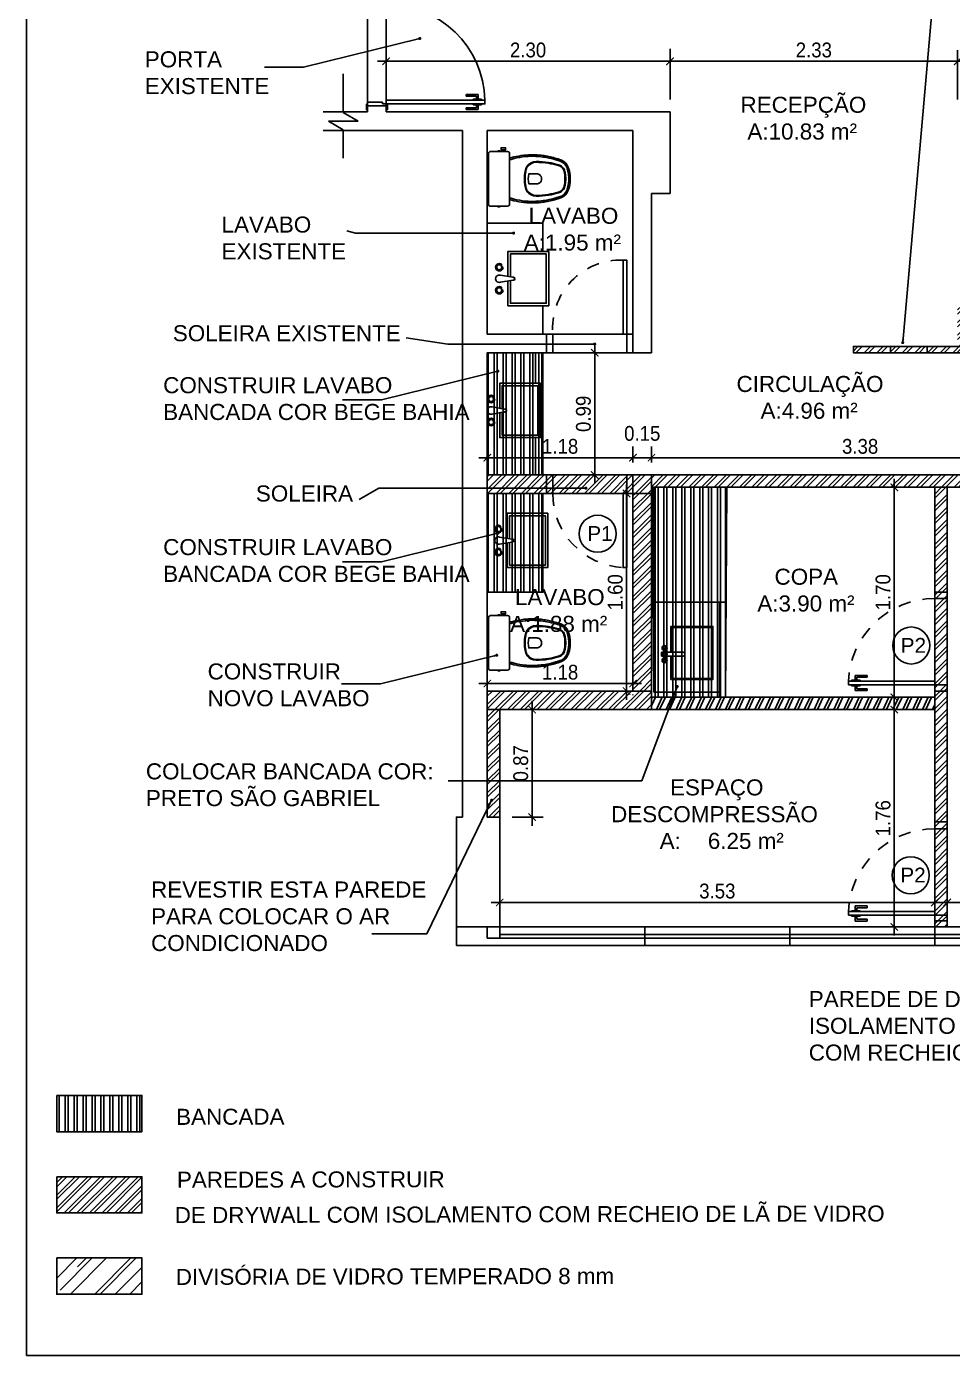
# Model space of a CAD drawing. Header units: millimetres. Extents: x 7034 to 7235, y -465 to -380.
# Drawn here: x 7061.19 to 7068.69, y -396.42 to -385.66 of the extents above; entities that cross this region are included whole.
import ezdxf

# ---------------------------------------------------------------- set-up
doc = ezdxf.new("R2010")
doc.units = ezdxf.units.MM
doc.header["$LTSCALE"] = 0.005
doc.linetypes.add('CONTINUO', pattern=[0])
doc.linetypes.add('DASHED', pattern=[19.05, 12.7, -6.35])
doc.layers.get('0').update_dxf_attribs({"linetype": 'CONTINUO'})
doc.layers.get('DEFPOINTS').update_dxf_attribs({"linetype": 'CONTINUO', "lineweight": 15})
for name, color, linetype in [('- COTAS', 12, 'Continuous'), ('0-CONSTRUIR', 1, 'Continuous'), ('0-COTAS', 12, 'Continuous'), ('0-TXT', 7, 'Continuous'), ('252', 252, 'Continuous'), ('ARQ-PEITORIAL', 4, 'Continuous'), ('ARQ-TEXTO', 3, 'Continuous'), ('ARQ_ALVENARIA', 6, 'Continuous'), ('ARQ_BLK_ESQUADR', 1, 'Continuous'), ('ARQ_ESQUADRIA', 5, 'Continuous'), ('ARQ_JANELAALTA', 150, 'DASHED'), ('ARQ_MOBILIARIO 1', 8, 'Continuous'), ('ARQ_MOBILIARIO 2', 252, 'Continuous'), ('ARQ_TXT_AMBIENTE', 3, 'Continuous'), ('JANELA', 10, 'Continuous'), ('NN_PISO', 8, 'Continuous'), ('PORTA', 2, 'Continuous')]:
    doc.layers.add(name, color=color, linetype=linetype)
doc.styles.add('50', font='ARIALN.TTF', dxfattribs={"height": 0.1})
doc.styles.add('ARQ', font='arial.ttf', dxfattribs={"width": 0.9})
doc.styles.add('ROMANS', font='ARIALN.TTF')
doc.styles.get("Standard").update_dxf_attribs({"font": 'arial.ttf'})
doc.dimstyles.new('1-50', dxfattribs={"dimtxt": 0.12, "dimasz": 0.06, "dimexe": 0.09, "dimexo": 0.1, "dimgap": 0.03, "dimtad": 1, "dimzin": 0, "dimdsep": 46, "dimtxsty": 'ARQ', "dimblk": 'ARCHTICK', "dimcen": 0, "dimdle": 0.07, "dimclrd": 1, "dimclre": 1, "dimclrt": 7, "dimadec": 0, "dimazin": 0, "dimtm": 1e-09, "dimtfac": 1, "dimtofl": 0, "dimtmove": 2, "dimatfit": 3, "dimldrblk": 'ARCHTICK', "dimfxl": 1, "dimtolj": 1, "dimtzin": 0, "dimlwd": -1, "dimlwe": -1, "dimarcsym": 0})
doc.dimstyles.new('50', dxfattribs={"dimscale": 0, "dimtxt": 0.1, "dimasz": 0.025, "dimexe": 0.05, "dimexo": 0.05, "dimgap": 0.01, "dimtad": 1, "dimdec": 0, "dimlfac": 100, "dimzin": 0, "dimdsep": 46, "dimtxsty": '50', "dimblk": 'DOT', "dimcen": 0.02, "dimclrd": 1, "dimclre": 1, "dimclrt": 7, "dimadec": 0, "dimazin": 0, "dimtfac": 1, "dimtdec": 0, "dimtofl": 0, "dimtmove": 2, "dimatfit": 2, "dimldrblk": 'DOT', "dimfxl": 0.05, "dimtolj": 1, "dimtzin": 0, "dimlwd": -1, "dimarcsym": 0})
pattern_1 = [(45, (0, 0.12666), (-0.0511874599, 0.0511874599), []), (45, (0.034125, 0.12666), (-0.0511874599, 0.0511874599), [])]

# ---------------------------------------------------------------- blocks, each defined once
blk = doc.blocks.new('12110333')
at = {"layer": 'PORTA', "color": 1}
for p, q in [((0.008, 0.774), (0.015, 0.774)), ((0.008, 0.774), (0.008, 0.704)), ((0.052, 0.774), (0.045, 0.774)), ((0.052, 0.774), (0.052, 0.704)), ((-0.031, 0.746), (0.008, 0.746)), ((-0.031, 0.648), (-0.031, 0.746)), ((-0.017, 0.648), (-0.031, 0.648)), ((-0.017, 0.732), (-0.017, 0.662)), ((0.008, 0.732), (-0.017, 0.732)), ((-0.017, 0.662), (-0.017, 0.648)), ((-0.017, 0.662), (-0.017, 0.662)), ((0.008, 0.704), (0.015, 0.704)), ((0.052, 0.704), (0.045, 0.704)), ((0.091, 0.746), (0.052, 0.746)), ((0.052, 0.732), (0.077, 0.732)), ((0.077, 0.732), (0.077, 0.662)), ((0.077, 0.662), (0.077, 0.662)), ((0.077, 0.662), (0.077, 0.648)), ((0.091, 0.648), (0.077, 0.648)), ((0.091, 0.648), (0.091, 0.746)), ((0.815, 0), (0.015, 0)), ((0.8, -0.15), (0.03, -0.15))]:
    blk.add_line(p, q, dxfattribs=at)
at = {"layer": 'PORTA'}
for p, q in [((-0.035, 0.005), (-0.035, 0)), ((-0.03, 0.01), (0.01, 0.01)), ((0, 0), (0.015, 0)), ((0.015, 0), (0.015, -0.03)), ((0.815, 0.005), (0.815, 0)), ((0.83, 0), (0.815, 0)), ((0.815, 0), (0.815, -0.03)), ((0.86, 0.01), (0.82, 0.01)), ((0.865, 0.005), (0.865, 0)), ((0.03, -0.03), (0.015, -0.03)), ((0.015, -0.03), (0.03, -0.03)), ((0.03, -0.03), (0.03, -0.15)), ((0.815, -0.03), (0.8, -0.03)), ((0.8, -0.03), (0.815, -0.03)), ((0.8, -0.03), (0.8, -0.15)), ((-0.035, -0.15), (-0.035, -0.15)), ((-0.035, -0.15), (-0.035, -0.155)), ((-0.03, -0.16), (0.01, -0.16)), ((0, -0.15), (0.03, -0.15)), ((0.015, -0.15), (0.015, -0.155)), ((0.83, -0.15), (0.8, -0.15)), ((0.815, -0.15), (0.815, -0.155)), ((0.86, -0.16), (0.82, -0.16)), ((0.865, -0.15), (0.865, -0.155)), ((0.865, -0.15), (0.865, -0.15))]:
    blk.add_line(p, q, dxfattribs=at)
at = {"layer": 'PORTA', "color": 3}
blk.add_lwpolyline([(0.015, 0), (0.015, 0.8), (0.045, 0.8), (0.045, 0)], close=True, dxfattribs=at)
at = {"layer": 'PORTA', "color": 1}
blk.add_arc((0.03, 0.015), 0.785, 358.9053, 88.9053, dxfattribs=at)
at = {"layer": 'PORTA'}
for centre, start, end in [((-0.03, 0.005), 90, 180), ((0.01, 0.005), 0, 90), ((0.82, 0.005), 90, 180), ((0.86, 0.005), 0, 90), ((-0.03, -0.155), 180, 270), ((0.01, -0.155), 270, 0), ((0.82, -0.155), 180, 270), ((0.86, -0.155), 270, 0)]:
    blk.add_arc(centre, 0.005, start, end, dxfattribs=at)
blk = doc.blocks.new('cbtorb2')
at = {"layer": '252'}
for p, q in [((-0.01, -0.0904), (-0.0237, -0.0081)), ((0.01, -0.0904), (0.0237, -0.0081)), ((-0.0088, -0.0975), (-0.01, -0.0904)), ((0.0088, -0.0975), (0.01, -0.0904))]:
    blk.add_line(p, q, dxfattribs=at)
for centre in [(-0.0774, 0), (0.0774, 0)]:
    blk.add_circle(centre, 0.017, dxfattribs=at)
for centre, radius, start, end in [((-0.0774, 0), 0.025, 341.15128, 198.84872), ((0, 0), 0.025, 341.15128, 198.84872), ((0.0774, 0), 0.025, 341.15128, 198.84872), ((-0.0774, 0), 0.025, 198.84872, 216.2316), ((-0.0927, -0.0318), 0.0177, 22.74719, 105.65624), ((-0.0774, 0), 0.025, 272.17183, 341.15128), ((0.0774, 0), 0.025, 198.84872, 216.2316), ((0.062, -0.0318), 0.0177, 22.74719, 105.65624), ((0.0774, 0), 0.025, 272.17183, 341.15128), ((0, -0.0938), 0.0106, 161.28454, 18.71546), ((0, -0.0922), 0.0103, 210.80459, 329.19541)]:
    blk.add_arc(centre, radius, start, end, dxfattribs=at)
blk = doc.blocks.new('Baci01p')
for points in [[(0.17, 0), (0.17, 0.205, 0.059373), (0.169, 0.21, 0.333509), (0.154, 0.222), (0.135, 0.222), (0.104, 0.222), (0.094, 0.222), (0.094, 0.225, 0.252251), (0.094, 0.225, 0.160103), (0.085, 0.228, 0.160103), (0.076, 0.225, 0.252251), (0.076, 0.225), (0.076, 0.222), (0.017, 0.222, 0.327853), (0, 0.207, 0.087637), (0, 0.204), (0, 0), (0, -0.204, 0.087637), (0, -0.207, 0.327853), (0.017, -0.222), (0.076, -0.222), (0.076, -0.225, 0.252251), (0.076, -0.225, 0.160103), (0.085, -0.228, 0.160103), (0.094, -0.225, 0.252251), (0.094, -0.225), (0.094, -0.222), (0.104, -0.222), (0.104, -0.236), (0.102, -0.236), (0.102, -0.252), (0.12, -0.252), (0.138, -0.252), (0.138, -0.236), (0.135, -0.236), (0.135, -0.222), (0.154, -0.222, 0.333509), (0.169, -0.21, 0.059373), (0.17, -0.205)], [(0.291, 0, 0.041331), (0.296, -0.061, 0.129345), (0.313, -0.104, 0.234638), (0.385, -0.14, 0.044666), (0.486, -0.132, 0.031515), (0.566, -0.114, 0.151063), (0.599, -0.095, 0.148094), (0.619, -0.059, 0.031073), (0.621, -0.045, 0.035055), (0.626, 0, 0.035055), (0.621, 0.045, 0.031073), (0.619, 0.059, 0.148094), (0.599, 0.095, 0.151063), (0.566, 0.114, 0.031515), (0.486, 0.132, 0.044666), (0.385, 0.14, 0.234638), (0.313, 0.104, 0.129345), (0.296, 0.061, 0.041331)], [(0.297, 0, -0.041434), (0.301, 0.06, -0.129651), (0.317, 0.1, -0.234583), (0.385, 0.134, -0.044678), (0.485, 0.126, -0.031614), (0.565, 0.108, -0.152477), (0.595, 0.091, -0.148725), (0.613, 0.057, -0.031624), (0.615, 0.044, -0.035113), (0.619, 0, -0.035113), (0.615, -0.044, -0.031624), (0.613, -0.057, -0.148725), (0.595, -0.091, -0.152477), (0.565, -0.108, -0.031614), (0.485, -0.126, -0.044678), (0.385, -0.134, -0.234583), (0.317, -0.1, -0.129651), (0.301, -0.06, -0.041434)], [(0.391, -0.04, 0.164444), (0.415, -0.032, 0.245936), (0.43, 0, 0.245936), (0.415, 0.032, 0.164444), (0.391, 0.04), (0.326, 0.04, 0.108885), (0.326, -0.04)]]:
    blk.add_lwpolyline(points, format="xyb", close=True)
for points in [[(0.076, 0.222), (0.094, 0.222)], [(0.093, 0.225), (0.085, 0.225), (0.077, 0.225)], [(0.076, -0.222), (0.094, -0.222)], [(0.093, -0.225), (0.085, -0.225), (0.077, -0.225)], [(0.104, -0.222), (0.135, -0.222)], [(0.104, -0.236), (0.12, -0.236), (0.135, -0.236)]]:
    blk.add_lwpolyline(points)
for points in [[(0.17, -0.167, -0.003882), (0.205, -0.177, 0.024258), (0.285, -0.191, 0.02486), (0.335, -0.194, 0.033324), (0.385, -0.194, 0.02486), (0.425, -0.191, 0.012268), (0.475, -0.184, 0.015806), (0.525, -0.172, 0.026699), (0.575, -0.157, 0.021919), (0.595, -0.149, 0.174675), (0.643, -0.1, 0.045452), (0.653, -0.07, 0.022856), (0.656, -0.057, 0.041289), (0.66, -0.03, 0.052091), (0.661, -0.023, 0.04333), (0.661, 0, 0.04333), (0.661, 0.023, 0.052091), (0.66, 0.03, 0.041289), (0.656, 0.057, 0.022856), (0.653, 0.07, 0.045452), (0.643, 0.1, 0.174675), (0.595, 0.149, 0.021919), (0.575, 0.157, 0.026699), (0.525, 0.172, 0.015806), (0.475, 0.184, 0.012268), (0.425, 0.191, 0.02486), (0.385, 0.194, 0.033324), (0.335, 0.194, 0.02486), (0.285, 0.191, 0.024258), (0.205, 0.177, -0.003882), (0.17, 0.167)], [(0.173, 0.155, 0.003849), (0.208, 0.165, -0.027799), (0.298, 0.18, -0.018883), (0.336, 0.183, -0.033646), (0.384, 0.182, -0.016781), (0.411, 0.18, -0.015438), (0.473, 0.172, -0.023716), (0.546, 0.154, -0.013571), (0.571, 0.146, -0.02186), (0.59, 0.139, -0.173345), (0.633, 0.095, -0.045814), (0.641, 0.067, -0.024058), (0.644, 0.055, -0.042614), (0.648, 0.029, -0.066108), (0.649, 0.023, -0.047154), (0.649, 0, -0.047154), (0.649, -0.023, -0.066108), (0.648, -0.029, -0.042614), (0.644, -0.055, -0.024058), (0.641, -0.067, -0.045814), (0.633, -0.095, -0.173345), (0.59, -0.139, -0.02186), (0.571, -0.146, -0.013571), (0.546, -0.154, -0.023716), (0.473, -0.172, -0.015438), (0.411, -0.18, -0.016781), (0.384, -0.182, -0.033646), (0.336, -0.183, -0.018883), (0.298, -0.18, -0.027799), (0.208, -0.165, 0.003849), (0.173, -0.155)]]:
    blk.add_lwpolyline(points, format="xyb")
blk = doc.blocks.new('A$C133811AD')
at = {"layer": 'ARQ_ESQUADRIA'}
for p, q in [((0.731, 1.401), (0.701, 1.401)), ((0.701, 0.701), (0.701, 1.401)), ((0.731, 1.401), (0.731, 0.701)), ((0.655, 1.347), (0.694, 1.347)), ((0.655, 1.249), (0.655, 1.347)), ((0.694, 1.333), (0.669, 1.333)), ((0.669, 1.333), (0.669, 1.263)), ((0.694, 1.375), (0.694, 1.305)), ((0.694, 1.375), (0.701, 1.375)), ((0.694, 1.305), (0.701, 1.305)), ((0.738, 1.375), (0.731, 1.375)), ((0.738, 1.305), (0.731, 1.305)), ((0.738, 1.375), (0.738, 1.305)), ((0.777, 1.347), (0.738, 1.347)), ((0.738, 1.333), (0.763, 1.333)), ((0.763, 1.333), (0.763, 1.263)), ((0.777, 1.249), (0.777, 1.347)), ((0.655, 1.249), (0.669, 1.249)), ((0.669, 1.263), (0.669, 1.263)), ((0.669, 1.263), (0.669, 1.249)), ((0.763, 1.263), (0.763, 1.249)), ((0.763, 1.263), (0.763, 1.263)), ((0.763, 1.249), (0.777, 1.249)), ((0.701, 0.701), (0.651, 0.701)), ((0.701, 0.601), (0.701, 0.701)), ((0.731, 0.701), (0.701, 0.701)), ((1.401, 0.601), (1.401, 0.701)), ((1.451, 0.701), (1.401, 0.701)), ((0.701, 0.601), (0.651, 0.601)), ((1.451, 0.601), (1.401, 0.601))]:
    blk.add_line(p, q, dxfattribs=at)
at = {"layer": 'ARQ_JANELAALTA'}
blk.add_arc((0.701, 0.701), 0.701, 0, 87.4911, dxfattribs=at)
blk = doc.blocks.new('_ArchTick')
at = {"color": 0, "linetype": 'ByBlock', "const_width": 0.15}
blk.add_lwpolyline([(-0.5, -0.5), (0.5, 0.5)], dxfattribs=at)
blk = doc.blocks.new('*D105')
at = {"layer": 'DEFPOINTS', "color": 0, "transparency": 16777216}
for p in [(7068.729, -385.94), (7066.399, -386.35), (7068.729, -386.35)]:
    blk.add_point(p, dxfattribs=at)
at = {"layer": 'NN_PISO', "color": 1, "transparency": 16777216}
for p, q in [((7066.399, -386.25), (7066.399, -385.85)), ((7068.729, -386.25), (7068.729, -385.85)), ((7066.329, -385.94), (7068.799, -385.94))]:
    blk.add_line(p, q, dxfattribs=at)
at = {"layer": 'NN_PISO', "color": 1, "transparency": 16777216, "xscale": 0.06, "yscale": 0.06, "zscale": 0.06, "rotation": 180}
blk.add_blockref('_ArchTick', (7066.399, -385.94), dxfattribs=at)
at = {"layer": 'NN_PISO', "color": 1, "transparency": 16777216, "xscale": 0.06, "yscale": 0.06, "zscale": 0.06}
blk.add_blockref('_ArchTick', (7068.729, -385.94), dxfattribs=at)
at = {"layer": 'NN_PISO', "color": 7, "transparency": 16777216, "insert": (7067.564, -385.849), "char_height": 0.12, "attachment_point": 5, "style": 'ARQ'}
blk.add_mtext('\\A1;2.33', dxfattribs=at)
blk = doc.blocks.new('*D110')
at = {"layer": 'DEFPOINTS', "color": 0, "transparency": 16777216}
for p in [(7066.099, -389.15), (7064.919, -389.29), (7066.099, -389.29)]:
    blk.add_point(p, dxfattribs=at)
at = {"layer": 'NN_PISO', "color": 1, "transparency": 16777216}
for p, q in [((7064.919, -389.19), (7064.919, -389.06)), ((7066.099, -389.19), (7066.099, -389.06)), ((7064.849, -389.15), (7066.169, -389.15))]:
    blk.add_line(p, q, dxfattribs=at)
at = {"layer": 'NN_PISO', "color": 1, "transparency": 16777216, "xscale": 0.06, "yscale": 0.06, "zscale": 0.06, "rotation": 180}
blk.add_blockref('_ArchTick', (7064.919, -389.15), dxfattribs=at)
at = {"layer": 'NN_PISO', "color": 1, "transparency": 16777216, "xscale": 0.06, "yscale": 0.06, "zscale": 0.06}
blk.add_blockref('_ArchTick', (7066.099, -389.15), dxfattribs=at)
at = {"layer": 'NN_PISO', "color": 7, "transparency": 16777216, "insert": (7065.509, -389.059), "char_height": 0.12, "attachment_point": 5, "style": 'ARQ'}
blk.add_mtext('\\A1;1.18', dxfattribs=at)
blk = doc.blocks.new('*D111')
at = {"layer": 'DEFPOINTS', "color": 0, "transparency": 16777216}
for p in [(7066.249, -389.15), (7066.099, -389.29), (7066.249, -389.29)]:
    blk.add_point(p, dxfattribs=at)
at = {"layer": 'NN_PISO', "color": 1, "transparency": 16777216}
for p, q in [((7066.099, -389.19), (7066.099, -389.06)), ((7066.249, -389.19), (7066.249, -389.06)), ((7066.029, -389.15), (7066.319, -389.15))]:
    blk.add_line(p, q, dxfattribs=at)
at = {"layer": 'NN_PISO', "color": 1, "transparency": 16777216, "xscale": 0.06, "yscale": 0.06, "zscale": 0.06, "rotation": 180}
blk.add_blockref('_ArchTick', (7066.099, -389.15), dxfattribs=at)
at = {"layer": 'NN_PISO', "color": 1, "transparency": 16777216, "xscale": 0.06, "yscale": 0.06, "zscale": 0.06}
blk.add_blockref('_ArchTick', (7066.249, -389.15), dxfattribs=at)
at = {"layer": 'NN_PISO', "color": 7, "transparency": 16777216, "insert": (7066.174, -388.954), "char_height": 0.12, "attachment_point": 5, "style": 'ARQ'}
blk.add_mtext('\\A1;0.15', dxfattribs=at)
blk = doc.blocks.new('*D112')
at = {"layer": 'DEFPOINTS', "color": 0, "transparency": 16777216}
for p in [(7069.629, -389.15), (7066.249, -389.29), (7069.629, -389.29)]:
    blk.add_point(p, dxfattribs=at)
at = {"layer": 'NN_PISO', "color": 1, "transparency": 16777216}
for p, q in [((7066.249, -389.19), (7066.249, -389.06)), ((7069.629, -389.19), (7069.629, -389.06)), ((7066.179, -389.15), (7069.699, -389.15))]:
    blk.add_line(p, q, dxfattribs=at)
at = {"layer": 'NN_PISO', "color": 1, "transparency": 16777216, "xscale": 0.06, "yscale": 0.06, "zscale": 0.06, "rotation": 180}
blk.add_blockref('_ArchTick', (7066.249, -389.15), dxfattribs=at)
at = {"layer": 'NN_PISO', "color": 1, "transparency": 16777216, "xscale": 0.06, "yscale": 0.06, "zscale": 0.06}
blk.add_blockref('_ArchTick', (7069.629, -389.15), dxfattribs=at)
at = {"layer": 'NN_PISO', "color": 7, "transparency": 16777216, "insert": (7067.939, -389.059), "char_height": 0.12, "attachment_point": 5, "style": 'ARQ'}
blk.add_mtext('\\A1;3.38', dxfattribs=at)
blk = doc.blocks.new('*D118')
at = {"layer": 'DEFPOINTS', "color": 0, "transparency": 16777216}
for p in [(7067.939, -389.39), (7067.939, -391.09), (7068.216, -391.09)]:
    blk.add_point(p, dxfattribs=at)
at = {"layer": 'NN_PISO', "color": 1, "transparency": 16777216}
for p, q in [((7068.216, -389.32), (7068.216, -391.16)), ((7068.039, -389.39), (7068.306, -389.39)), ((7068.039, -391.09), (7068.306, -391.09))]:
    blk.add_line(p, q, dxfattribs=at)
at = {"layer": 'NN_PISO', "color": 1, "transparency": 16777216, "xscale": 0.06, "yscale": 0.06, "zscale": 0.06}
for p, rotation in [((7068.216, -389.39), 90), ((7068.216, -391.09), 270)]:
    blk.add_blockref('_ArchTick', p, dxfattribs=dict(at, rotation=rotation))
at = {"layer": 'NN_PISO', "color": 7, "transparency": 16777216, "insert": (7068.125, -390.24), "char_height": 0.12, "attachment_point": 5, "rotation": 90, "style": 'ARQ'}
blk.add_mtext('\\A1;1.70', dxfattribs=at)
blk = doc.blocks.new('*D119')
at = {"layer": 'DEFPOINTS', "color": 0, "transparency": 16777216}
for p in [(7068.216, -391.19), (7068.216, -392.95), (7068.216, -392.95)]:
    blk.add_point(p, dxfattribs=at)
at = {"layer": 'NN_PISO', "color": 1, "transparency": 16777216}
for p, q in [((7068.216, -391.12), (7068.216, -393.02)), ((7068.316, -391.19), (7068.306, -391.19)), ((7068.316, -392.95), (7068.306, -392.95))]:
    blk.add_line(p, q, dxfattribs=at)
at = {"layer": 'NN_PISO', "color": 1, "transparency": 16777216, "xscale": 0.06, "yscale": 0.06, "zscale": 0.06}
for p, rotation in [((7068.216, -391.19), 90), ((7068.216, -392.95), 270)]:
    blk.add_blockref('_ArchTick', p, dxfattribs=dict(at, rotation=rotation))
at = {"layer": 'NN_PISO', "color": 7, "transparency": 16777216, "insert": (7068.125, -392.07), "char_height": 0.12, "attachment_point": 5, "rotation": 90, "style": 'ARQ'}
blk.add_mtext('\\A1;1.76', dxfattribs=at)
blk = doc.blocks.new('_DOT')
at = {"color": 0, "linetype": 'ByBlock'}
blk.add_line((-0.5, 0), (-1, 0), dxfattribs=at)
at = {"color": 0, "linetype": 'ByBlock', "const_width": 0.5}
blk.add_lwpolyline([(-0.25, 0, 1), (0.25, 0, 1)], format="xyb", close=True, dxfattribs=at)
blk = doc.blocks.new('DOT')
at = {"layer": 'ARQ-TEXTO', "color": 0, "linetype": 'ByBlock'}
blk.add_line((-0.5, 0), (-1, 0), dxfattribs=at)
at = {"layer": 'ARQ-TEXTO', "color": 0, "linetype": 'ByBlock', "const_width": 0.5}
blk.add_lwpolyline([(-0.25, 0, 1), (0.25, 0, 1)], format="xyb", close=True, dxfattribs=at)
blk = doc.blocks.new('*D232')
at = {"layer": 'DEFPOINTS', "color": 0, "transparency": 16777216}
for p in [(7065.019, -391.19), (7065.282, -391.19), (7065.019, -392.06)]:
    blk.add_point(p, dxfattribs=at)
at = {"layer": 'NN_PISO', "color": 1, "transparency": 16777216}
for p, q in [((7065.282, -392.13), (7065.282, -391.12)), ((7065.119, -391.19), (7065.372, -391.19)), ((7065.119, -392.06), (7065.372, -392.06))]:
    blk.add_line(p, q, dxfattribs=at)
at = {"layer": 'NN_PISO', "color": 1, "transparency": 16777216, "xscale": 0.06, "yscale": 0.06, "zscale": 0.06}
for p, rotation in [((7065.282, -391.19), 90), ((7065.282, -392.06), 270)]:
    blk.add_blockref('_ArchTick', p, dxfattribs=dict(at, rotation=rotation))
at = {"layer": 'NN_PISO', "color": 7, "transparency": 16777216, "insert": (7065.19, -391.625), "char_height": 0.12, "attachment_point": 5, "rotation": 90, "style": 'ARQ'}
blk.add_mtext('\\A1;0.87', dxfattribs=at)
blk = doc.blocks.new('*D233')
at = {"layer": 'DEFPOINTS', "color": 0, "transparency": 16777216}
for p in [(7065.887, -389.44), (7065.887, -391.04), (7066.047, -391.04)]:
    blk.add_point(p, dxfattribs=at)
at = {"layer": 'NN_PISO', "color": 1, "transparency": 16777216}
for p, q in [((7065.987, -389.44), (7066.137, -389.44)), ((7066.047, -389.37), (7066.047, -391.11)), ((7065.987, -391.04), (7066.137, -391.04))]:
    blk.add_line(p, q, dxfattribs=at)
at = {"layer": 'NN_PISO', "color": 1, "transparency": 16777216, "xscale": 0.06, "yscale": 0.06, "zscale": 0.06}
for p, rotation in [((7066.047, -389.44), 90), ((7066.047, -391.04), 270)]:
    blk.add_blockref('_ArchTick', p, dxfattribs=dict(at, rotation=rotation))
at = {"layer": 'NN_PISO', "color": 7, "transparency": 16777216, "insert": (7065.956, -390.24), "char_height": 0.12, "attachment_point": 5, "rotation": 90, "style": 'ARQ'}
blk.add_mtext('\\A1;1.60', dxfattribs=at)
blk = doc.blocks.new('*D234')
at = {"layer": 'DEFPOINTS', "color": 0, "transparency": 16777216}
for p in [(7064.919, -390.974), (7066.099, -390.974), (7066.099, -390.979)]:
    blk.add_point(p, dxfattribs=at)
at = {"layer": 'NN_PISO', "color": 1, "transparency": 16777216}
for p, q in [((7064.849, -390.979), (7066.169, -390.979)), ((7064.919, -391.074), (7064.919, -391.069)), ((7066.099, -391.074), (7066.099, -391.069))]:
    blk.add_line(p, q, dxfattribs=at)
at = {"layer": 'NN_PISO', "color": 1, "transparency": 16777216, "xscale": 0.06, "yscale": 0.06, "zscale": 0.06, "rotation": 180}
blk.add_blockref('_ArchTick', (7064.919, -390.979), dxfattribs=at)
at = {"layer": 'NN_PISO', "color": 1, "transparency": 16777216, "xscale": 0.06, "yscale": 0.06, "zscale": 0.06}
blk.add_blockref('_ArchTick', (7066.099, -390.979), dxfattribs=at)
at = {"layer": 'NN_PISO', "color": 7, "transparency": 16777216, "insert": (7065.509, -390.888), "char_height": 0.12, "attachment_point": 5, "style": 'ARQ'}
blk.add_mtext('\\A1;1.18', dxfattribs=at)
blk = doc.blocks.new('*D235')
at = {"layer": 'DEFPOINTS', "color": 0, "transparency": 16777216}
for p in [(7065.749, -388.3), (7065.749, -389.29), (7065.789, -389.29)]:
    blk.add_point(p, dxfattribs=at)
at = {"layer": 'NN_PISO', "color": 1, "transparency": 16777216}
for p, q in [((7065.789, -388.23), (7065.789, -389.36)), ((7065.849, -388.3), (7065.879, -388.3)), ((7065.849, -389.29), (7065.879, -389.29))]:
    blk.add_line(p, q, dxfattribs=at)
at = {"layer": 'NN_PISO', "color": 1, "transparency": 16777216, "xscale": 0.06, "yscale": 0.06, "zscale": 0.06}
for p, rotation in [((7065.789, -388.3), 90), ((7065.789, -389.29), 270)]:
    blk.add_blockref('_ArchTick', p, dxfattribs=dict(at, rotation=rotation))
at = {"layer": 'NN_PISO', "color": 7, "transparency": 16777216, "insert": (7065.698, -388.795), "char_height": 0.12, "attachment_point": 5, "rotation": 90, "style": 'ARQ'}
blk.add_mtext('\\A1;0.99', dxfattribs=at)
blk = doc.blocks.new('*D236')
at = {"layer": 'DEFPOINTS', "color": 0, "transparency": 16777216}
for p in [(7064.099, -385.94), (7064.099, -385.94), (7066.399, -385.94)]:
    blk.add_point(p, dxfattribs=at)
at = {"layer": 'NN_PISO', "color": 1, "transparency": 16777216}
for p, q in [((7064.099, -385.84), (7064.099, -385.85)), ((7066.399, -385.84), (7066.399, -385.85)), ((7066.469, -385.94), (7064.029, -385.94))]:
    blk.add_line(p, q, dxfattribs=at)
at = {"layer": 'NN_PISO', "color": 1, "transparency": 16777216, "xscale": 0.06, "yscale": 0.06, "zscale": 0.06, "rotation": 180}
blk.add_blockref('_ArchTick', (7064.099, -385.94), dxfattribs=at)
at = {"layer": 'NN_PISO', "color": 1, "transparency": 16777216, "xscale": 0.06, "yscale": 0.06, "zscale": 0.06}
blk.add_blockref('_ArchTick', (7066.399, -385.94), dxfattribs=at)
at = {"layer": 'NN_PISO', "color": 7, "transparency": 16777216, "insert": (7065.249, -385.849), "char_height": 0.12, "attachment_point": 5, "style": 'ARQ'}
blk.add_mtext('\\A1;2.30', dxfattribs=at)
blk = doc.blocks.new('*D237')
at = {"layer": 'DEFPOINTS', "color": 0, "transparency": 16777216}
for p in [(7065.019, -392.505), (7068.544, -392.505), (7068.544, -392.752)]:
    blk.add_point(p, dxfattribs=at)
at = {"layer": 'NN_PISO', "color": 1, "transparency": 16777216}
for p, q in [((7065.019, -392.605), (7065.019, -392.842)), ((7068.544, -392.605), (7068.544, -392.842)), ((7064.949, -392.752), (7068.614, -392.752))]:
    blk.add_line(p, q, dxfattribs=at)
at = {"layer": 'NN_PISO', "color": 1, "transparency": 16777216, "xscale": 0.06, "yscale": 0.06, "zscale": 0.06, "rotation": 180}
blk.add_blockref('_ArchTick', (7065.019, -392.752), dxfattribs=at)
at = {"layer": 'NN_PISO', "color": 1, "transparency": 16777216, "xscale": 0.06, "yscale": 0.06, "zscale": 0.06}
blk.add_blockref('_ArchTick', (7068.544, -392.752), dxfattribs=at)
at = {"layer": 'NN_PISO', "color": 7, "transparency": 16777216, "insert": (7066.782, -392.66), "char_height": 0.12, "attachment_point": 5, "style": 'ARQ'}
blk.add_mtext('\\A1;3.53', dxfattribs=at)
blk = doc.blocks.new('*D238')
at = {"layer": 'DEFPOINTS', "color": 0, "transparency": 16777216}
for p in [(7068.644, -392.752), (7069.719, -392.752), (7069.719, -392.752)]:
    blk.add_point(p, dxfattribs=at)
at = {"layer": 'NN_PISO', "color": 1, "transparency": 16777216}
for p, q in [((7068.644, -392.652), (7068.644, -392.662)), ((7069.719, -392.652), (7069.719, -392.662)), ((7068.574, -392.752), (7069.789, -392.752))]:
    blk.add_line(p, q, dxfattribs=at)
at = {"layer": 'NN_PISO', "color": 1, "transparency": 16777216, "xscale": 0.06, "yscale": 0.06, "zscale": 0.06, "rotation": 180}
blk.add_blockref('_ArchTick', (7068.644, -392.752), dxfattribs=at)
at = {"layer": 'NN_PISO', "color": 1, "transparency": 16777216, "xscale": 0.06, "yscale": 0.06, "zscale": 0.06}
blk.add_blockref('_ArchTick', (7069.719, -392.752), dxfattribs=at)
at = {"layer": 'NN_PISO', "color": 7, "transparency": 16777216, "insert": (7069.182, -392.66), "char_height": 0.12, "attachment_point": 5, "style": 'ARQ'}
blk.add_mtext('\\A1;1.08', dxfattribs=at)

msp = doc.modelspace()

# ---------------------------------------------------------------- hatches: boundary and pattern name
at = {"layer": '0-CONSTRUIR'}
h = msp.add_hatch(dxfattribs=at)
h.set_pattern_fill('ANSI32', color=256, scale=0.0076)
h.paths.add_polyline_path([(7068.779, -387.92), (7068.729, -387.92), (7068.729, -388.249), (7068.779, -388.249)])
h.paths.add_polyline_path([(7068.779, -388.249), (7067.884, -388.249), (7067.884, -388.3), (7068.779, -388.3)])
h = msp.add_hatch(dxfattribs=at)
h.set_pattern_fill('ANSI32', color=256, scale=0.0076, angle=45)
h.paths.add_polyline_path([(7065.369, -389.29), (7064.919, -389.29), (7064.919, -388.3), (7065.369, -388.3)])
h = msp.add_hatch(dxfattribs=at)
h.set_pattern_fill('ANSI32', color=256, scale=0.0076)
h.paths.add_polyline_path([(7065.399, -389.29), (7064.919, -389.29), (7064.919, -389.44), (7065.399, -389.44)])
h.paths.add_polyline_path([(7065.449, -389.29), (7065.399, -389.29), (7065.399, -389.44), (7065.449, -389.44)])
h.paths.add_polyline_path([(7066.049, -389.29), (7065.449, -389.29), (7065.449, -389.44), (7066.049, -389.44)])
h.paths.add_polyline_path([(7066.099, -389.29), (7066.049, -389.29), (7066.049, -389.44), (7066.099, -389.44)])
h.paths.add_polyline_path([(7066.249, -389.29), (7066.099, -389.29), (7066.099, -389.44), (7066.249, -389.44)])
h.paths.add_polyline_path([(7066.249, -391.09), (7066.249, -391.04), (7064.919, -391.04), (7064.919, -391.19), (7066.249, -391.19)])
h = msp.add_hatch(dxfattribs=at)
h.set_pattern_fill('ANSI32', color=256, scale=0.0076)
h.set_pattern_definition(pattern_1)
h.paths.add_polyline_path([(7066.249, -389.29), (7069.629, -389.29), (7069.629, -389.39), (7066.249, -389.39)])
h = msp.add_hatch(dxfattribs=at)
h.set_pattern_fill('ANSI32', color=256, scale=0.0076, angle=45)
h.paths.add_polyline_path([(7064.919, -389.44), (7065.369, -389.44), (7065.369, -390.24), (7064.919, -390.24)])
h = msp.add_hatch(dxfattribs=at)
h.set_pattern_fill('ANSI32', color=256, scale=0.0076)
h.paths.add_polyline_path([(7066.249, -389.44), (7066.099, -389.44), (7066.099, -391.04), (7066.249, -391.04)])
h = msp.add_hatch(dxfattribs=at)
h.set_pattern_fill('ANSI32', color=256, scale=0.0076, angle=45)
h.paths.add_polyline_path([(7066.259, -389.39), (7066.859, -389.39), (7066.849, -391.09), (7066.249, -391.09)])
h = msp.add_hatch(dxfattribs=at)
h.set_pattern_fill('ANSI32', color=256, scale=0.0076)
h.set_pattern_definition(pattern_1)
h.paths.add_polyline_path([(7068.544, -389.39), (7068.644, -389.39), (7068.644, -392.95), (7068.544, -392.95)])
h = msp.add_hatch(dxfattribs=at)
h.set_pattern_fill('ANSI32', color=256, scale=0.0076, angle=20)
h.set_pattern_definition([(65, (0, 0.12666), (-0.0656076207, 0.030593336), []), (65, (0.03207, 0.13833), (-0.0656076207, 0.030593336), [])])
h.paths.add_polyline_path([(7066.249, -391.09), (7068.544, -391.09), (7068.544, -391.19), (7066.249, -391.19)])
h = msp.add_hatch(dxfattribs=at)
h.set_pattern_fill('ANSI32', color=256, scale=0.0076)
h.paths.add_polyline_path([(7065.019, -391.19), (7064.919, -391.19), (7064.919, -392.06), (7065.019, -392.06)])
h = msp.add_hatch(dxfattribs=at)
h.set_pattern_fill('ANSI32', color=256, scale=0.0076, angle=45)
h.paths.add_polyline_path([(7061.431, -394.315), (7062.121, -394.315), (7062.121, -394.608), (7061.431, -394.608)])
h = msp.add_hatch(dxfattribs=at)
h.set_pattern_fill('ANSI32', color=256, scale=0.0076)
h.set_pattern_definition([(45, (-0.222596, 0.00904), (-0.0511874599, 0.0511874599), []), (45, (-0.18847, 0.00904), (-0.0511874599, 0.0511874599), [])])
h.paths.add_polyline_path([(7061.431, -394.973), (7062.121, -394.973), (7062.121, -395.266), (7061.431, -395.266)])
at = {"layer": '0-CONSTRUIR', "ltscale": 0.005}
h = msp.add_hatch(dxfattribs=at)
h.set_pattern_fill('AR-RROOF', color=256, scale=0.01, angle=45, style=0)
h.set_pattern_definition([(45, (-0.2226, 0.39722), (0.215526147, 0.574736392), [3.81, -0.508, 1.27, -0.254]), (45, (-0.07352, 0.7259), (-0.418479935, 0.05926969), [0.762, -0.08382, 1.524, -0.1905]), (45, (-0.28546, 0.6397), (0.8136112046, 1.0542820686), [2.032, -0.3556, 1.016, -0.254])])
h.paths.add_polyline_path([(7061.431, -395.631), (7062.121, -395.631), (7062.121, -395.924), (7061.431, -395.924)])

# ---------------------------------------------------------------- linework, layer by layer
at = {"layer": '- COTAS'}
for points in [[(7064.919, -389.29), (7066.249, -389.29), (7066.249, -389.44), (7064.919, -389.44)], [(7064.919, -389.44), (7065.369, -389.44), (7065.369, -390.24), (7064.919, -390.24)]]:
    msp.add_lwpolyline(points, close=True, dxfattribs=at)
msp.add_lwpolyline([(7082.186, -381.57), (7082.186, -396.42), (7061.186, -396.42), (7061.186, -381.57)], close=True)
for centre in [(7065.813, -389.766), (7068.353, -390.671), (7068.349, -392.532)]:
    msp.add_circle(centre, 0.15)
at = {"layer": '0-CONSTRUIR'}
msp.add_line((7065.019, -392.06), (7065.019, -391.19), dxfattribs=at)
for points in [[(7068.779, -388.249), (7067.884, -388.249), (7067.884, -388.3), (7068.779, -388.3)], [(7065.369, -389.29), (7064.919, -389.29), (7064.919, -388.3), (7065.369, -388.3)], [(7066.249, -389.29), (7069.629, -389.29), (7069.629, -389.39), (7066.249, -389.39)], [(7066.249, -389.44), (7066.099, -389.44), (7066.099, -391.04), (7066.249, -391.04)], [(7066.259, -389.39), (7066.859, -389.39), (7066.849, -391.09), (7066.249, -391.09)], [(7068.544, -389.39), (7068.644, -389.39), (7068.644, -392.95), (7068.544, -392.95)], [(7066.249, -391.04), (7064.919, -391.04), (7064.919, -391.19), (7066.249, -391.19)], [(7066.249, -391.09), (7068.544, -391.09), (7068.544, -391.19), (7066.249, -391.19)], [(7061.431, -394.315), (7062.121, -394.315), (7062.121, -394.608), (7061.431, -394.608)], [(7061.431, -394.973), (7062.121, -394.973), (7062.121, -395.266), (7061.431, -395.266)], [(7061.431, -395.631), (7062.121, -395.631), (7062.121, -395.924), (7061.431, -395.924)]]:
    msp.add_lwpolyline(points, close=True, dxfattribs=at)
at = {"layer": '252'}
msp.add_line((7065.019, -391.19), (7067.759, -391.19), dxfattribs=at)
for points in [[(7065.086, -387.683), (7065.086, -387.48), (7065.416, -387.48), (7065.416, -387.92), (7065.086, -387.92), (7065.086, -387.72)], [(7065.106, -387.686), (7065.106, -387.5), (7065.396, -387.5), (7065.396, -387.9), (7065.106, -387.9), (7065.106, -387.716)], [(7065.019, -388.749), (7065.019, -388.547), (7065.349, -388.547), (7065.349, -388.987), (7065.019, -388.987), (7065.019, -388.786)], [(7065.039, -388.753), (7065.039, -388.567), (7065.329, -388.567), (7065.329, -388.967), (7065.039, -388.967), (7065.039, -388.783)], [(7065.079, -389.803), (7065.079, -389.6), (7065.409, -389.6), (7065.409, -390.04), (7065.079, -390.04), (7065.079, -389.84)], [(7065.099, -389.806), (7065.099, -389.62), (7065.389, -389.62), (7065.389, -390.02), (7065.099, -390.02), (7065.099, -389.836)]]:
    msp.add_lwpolyline(points, dxfattribs=at)
at = {"layer": 'ARQ-PEITORIAL'}
for p, q in [((7063.752, -386.355), (7063.752, -386.042)), ((7063.752, -386.425), (7063.632, -386.425)), ((7063.752, -386.494), (7063.632, -386.425)), ((7063.872, -386.425), (7063.752, -386.355)), ((7063.752, -386.425), (7063.872, -386.425)), ((7063.752, -386.494), (7063.752, -386.724)), ((7066.249, -389.29), (7068.644, -389.29)), ((7066.249, -389.39), (7068.544, -389.39)), ((7068.544, -389.39), (7068.544, -390.24)), ((7068.644, -389.39), (7068.644, -390.24)), ((7068.744, -389.39), (7068.644, -389.39)), ((7068.544, -390.24), (7068.644, -390.24)), ((7068.544, -391.04), (7068.544, -391.09)), ((7066.249, -391.09), (7068.544, -391.09)), ((7066.249, -391.19), (7068.544, -391.19)), ((7068.544, -391.19), (7068.544, -392.1)), ((7068.644, -392.1), (7068.544, -392.1)), ((7068.644, -392.9), (7068.544, -392.9)), ((7068.544, -392.9), (7068.544, -392.95)), ((7068.644, -392.9), (7068.644, -392.95))]:
    msp.add_line(p, q, dxfattribs=at)
for points in [[(7068.744, -389.29), (7068.644, -389.29)], [(7068.544, -391.04), (7068.644, -391.04), (7068.644, -391.24), (7068.644, -392.1)]]:
    msp.add_lwpolyline(points, dxfattribs=at)
at = {"layer": 'ARQ_ALVENARIA'}
for p, q in [((7063.949, -386.3), (7064.099, -386.3)), ((7063.949, -386.35), (7063.949, -386.3)), ((7064.099, -386.3), (7064.099, -386.35)), ((7063.949, -386.35), (7063.588, -386.35)), ((7064.099, -386.35), (7066.399, -386.35)), ((7066.399, -386.35), (7066.399, -387.01)), ((7063.949, -386.5), (7063.588, -386.5)), ((7063.949, -386.5), (7064.719, -386.5)), ((7064.719, -392.06), (7064.719, -386.5)), ((7064.919, -386.5), (7066.099, -386.5)), ((7064.919, -388.15), (7064.919, -386.5)), ((7066.099, -388.3), (7066.099, -386.5)), ((7066.249, -388.3), (7066.249, -387.01)), ((7066.399, -387.01), (7066.249, -387.01)), ((7064.919, -388.15), (7065.399, -388.15)), ((7065.399, -388.15), (7065.399, -388.3)), ((7064.919, -389.29), (7064.919, -388.3)), ((7064.919, -388.3), (7065.399, -388.3)), ((7066.099, -388.3), (7066.249, -388.3)), ((7064.919, -389.29), (7065.399, -389.29)), ((7064.919, -389.29), (7065.399, -389.29)), ((7065.399, -389.29), (7065.399, -389.44)), ((7066.099, -389.29), (7066.099, -391.04)), ((7066.249, -389.29), (7066.099, -389.29)), ((7066.249, -389.29), (7066.099, -389.29)), ((7066.249, -389.29), (7066.249, -391.19)), ((7064.919, -391.04), (7064.919, -389.44)), ((7064.919, -389.44), (7065.399, -389.44)), ((7064.919, -391.04), (7066.099, -391.04)), ((7064.919, -392.06), (7064.919, -391.19)), ((7064.919, -391.19), (7066.249, -391.19))]:
    msp.add_line(p, q, dxfattribs=at)
msp.add_lwpolyline([(7064.719, -392.06), (7064.669, -392.06), (7064.669, -392.95), (7065.019, -392.95), (7065.019, -392.06), (7064.919, -392.06)], dxfattribs=at)
at = {"layer": 'ARQ_ESQUADRIA'}
for p, q in [((7065.399, -388.15), (7065.449, -388.15)), ((7066.049, -388.3), (7066.049, -388.15)), ((7066.049, -388.15), (7066.099, -388.15)), ((7065.399, -388.3), (7065.449, -388.3)), ((7066.049, -388.3), (7066.099, -388.3)), ((7065.399, -389.29), (7065.449, -389.29)), ((7066.049, -389.29), (7066.049, -389.44)), ((7066.049, -389.29), (7066.099, -389.29)), ((7065.399, -389.44), (7065.449, -389.44)), ((7066.049, -389.44), (7066.099, -389.44)), ((7068.544, -390.24), (7068.544, -390.29)), ((7068.644, -390.29), (7068.544, -390.29)), ((7068.644, -390.24), (7068.644, -390.29)), ((7067.898, -390.914), (7067.898, -390.953)), ((7067.996, -390.914), (7067.898, -390.914)), ((7067.912, -390.928), (7067.982, -390.928)), ((7067.912, -390.953), (7067.912, -390.928)), ((7067.982, -390.928), (7067.996, -390.928)), ((7067.996, -390.928), (7067.996, -390.914)), ((7067.844, -390.96), (7067.844, -390.99)), ((7067.844, -390.96), (7068.544, -390.96)), ((7068.544, -390.99), (7067.844, -390.99)), ((7067.87, -390.953), (7067.87, -390.96)), ((7067.87, -390.953), (7067.94, -390.953)), ((7067.87, -390.997), (7067.87, -390.99)), ((7067.87, -390.997), (7067.94, -390.997)), ((7067.898, -391.036), (7067.898, -390.997)), ((7067.996, -391.036), (7067.898, -391.036)), ((7067.912, -390.997), (7067.912, -391.022)), ((7067.912, -391.022), (7067.982, -391.022)), ((7067.94, -390.953), (7067.94, -390.96)), ((7067.94, -390.997), (7067.94, -390.99)), ((7067.982, -391.022), (7067.996, -391.022)), ((7067.996, -391.036), (7067.996, -391.022)), ((7068.544, -390.96), (7068.544, -390.99)), ((7068.644, -390.99), (7068.544, -390.99)), ((7068.544, -390.99), (7068.544, -391.04)), ((7068.644, -390.99), (7068.644, -391.04)), ((7066.194, -392.95), (7066.194, -393.1)), ((7067.369, -392.95), (7067.369, -393.1)), ((7068.544, -392.95), (7068.544, -393.1)), ((7065.019, -393.01), (7069.844, -393.01)), ((7065.019, -393.04), (7069.844, -393.04))]:
    msp.add_line(p, q, dxfattribs=at)
for points in [[(7066.049, -388.15), (7066.049, -387.55), (7066.019, -387.55), (7066.019, -388.15), (7066.049, -388.15)], [(7065.449, -388.15), (7065.449, -388.3)], [(7065.449, -389.44), (7065.449, -389.29)], [(7066.049, -389.44), (7066.049, -390.04), (7066.019, -390.04), (7066.019, -389.44), (7066.049, -389.44)]]:
    msp.add_lwpolyline(points, dxfattribs=at)
msp.add_lwpolyline([(7064.919, -392.95), (7064.919, -393.04), (7065.019, -393.04), (7065.019, -392.95)], close=True, dxfattribs=at)
at = {"layer": 'ARQ_JANELAALTA'}
for centre, radius, start, end in [((7065.999, -388.102), 0.552, 87.9265, 185.0111), ((7066.05, -389.44), 0.601, 180, 267.0624), ((7068.544, -390.991), 0.701, 90, 177.4911)]:
    msp.add_arc(centre, radius, start, end, dxfattribs=at)
at = {"layer": 'ARQ_MOBILIARIO 1', "linetype": 'Continuous'}
for p, q in [((7064.919, -387.25), (7065.369, -387.25)), ((7065.369, -387.48), (7065.369, -387.25)), ((7065.369, -388.15), (7065.369, -387.92)), ((7067.884, -388.3), (7067.884, -388.249)), ((7068.184, -388.3), (7068.184, -388.249)), ((7068.481, -388.3), (7068.481, -388.249)), ((7065.309, -388.547), (7065.309, -388.3)), ((7065.369, -388.547), (7065.369, -388.3)), ((7065.309, -389.29), (7065.309, -388.987)), ((7065.369, -389.29), (7065.369, -388.987)), ((7065.369, -389.44), (7065.369, -389.6)), ((7066.269, -391.05), (7066.269, -389.39)), ((7066.849, -389.39), (7066.269, -389.39)), ((7066.849, -391.09), (7066.849, -389.39)), ((7065.369, -390.04), (7065.369, -390.24)), ((7064.919, -390.24), (7065.369, -390.24)), ((7066.799, -391.09), (7066.799, -390.32))]:
    msp.add_line(p, q, dxfattribs=at)
msp.add_lwpolyline([(7068.779, -388.249), (7067.884, -388.249), (7067.884, -388.3), (7068.779, -388.3)], close=True, dxfattribs=at)
for points in [[(7066.269, -390.32), (7066.849, -390.32)], [(7066.269, -391.05), (7066.799, -391.05)]]:
    msp.add_lwpolyline(points, dxfattribs=at)
at = {"layer": 'ARQ_MOBILIARIO 2'}
for p, q in [((7065.399, -388.15), (7066.099, -388.15)), ((7065.399, -388.3), (7066.099, -388.3)), ((7066.736, -390.526), (7066.416, -390.526)), ((7066.416, -390.526), (7066.416, -390.726)), ((7066.736, -390.936), (7066.736, -390.526)), ((7066.329, -390.756), (7066.329, -390.726)), ((7066.329, -390.726), (7066.339, -390.726)), ((7066.339, -390.726), (7066.342, -390.726)), ((7066.369, -390.726), (7066.505, -390.726)), ((7066.369, -390.726), (7066.482, -390.726)), ((7066.339, -390.756), (7066.329, -390.756)), ((7066.339, -390.756), (7066.342, -390.756)), ((7066.505, -390.756), (7066.369, -390.756)), ((7066.482, -390.756), (7066.369, -390.756)), ((7066.416, -390.756), (7066.416, -390.936)), ((7066.736, -390.937), (7066.416, -390.937))]:
    msp.add_line(p, q, dxfattribs=at)
msp.add_lwpolyline([(7066.406, -390.756), (7066.406, -390.946), (7066.746, -390.946), (7066.746, -390.516), (7066.406, -390.516), (7066.406, -390.726)], dxfattribs=at)
for centre, radius in [((7066.355, -390.691), 0.02), ((7066.355, -390.741), 0.02), ((7066.355, -390.691), 0.01), ((7066.355, -390.741), 0.01), ((7066.355, -390.791), 0.02), ((7066.355, -390.791), 0.01)]:
    msp.add_circle(centre, radius, dxfattribs=at)
msp.add_arc((7066.505, -390.741), 0.015, 270, 90, dxfattribs=at)
at = {"layer": 'JANELA'}
for p, q in [((7064.669, -393.1), (7064.669, -392.95)), ((7069.719, -392.95), (7065.019, -392.95)), ((7078.719, -393.1), (7064.669, -393.1))]:
    msp.add_line(p, q, dxfattribs=at)

# ---------------------------------------------------------------- block references
at = {"layer": '- COTAS', "rotation": 89.99999999999999}
msp.add_blockref('A$C133811AD', (7069.245, -393.557), dxfattribs=at)
at = {"layer": '252', "xscale": -1.203670021924481, "yscale": 1.203670021924481, "zscale": 1.203670021924481, "rotation": 90}
for p in [(7065.016, -387.701), (7064.949, -388.768), (7065.009, -389.821)]:
    msp.add_blockref('cbtorb2', p, dxfattribs=at)
at = {"layer": 'ARQ_BLK_ESQUADR', "xscale": -1, "rotation": 270}
msp.add_blockref('12110333', (7064.099, -386.3), dxfattribs=at)
at = {"layer": 'ARQ_MOBILIARIO 1', "linetype": 'Continuous', "xscale": -1, "rotation": 180}
for p in [(7064.929, -386.892), (7064.929, -390.65)]:
    msp.add_blockref('Baci01p', p, dxfattribs=at)

# ---------------------------------------------------------------- texts
at = {"layer": '0-TXT', "char_height": 0.13, "width": 6.10595, "attachment_point": 5, "rotation": 0.13, "style": 'ROMANS'}
for s, insert in [('{\\fArial|b0|i0|c0|p34;BANCADA}', (7062.837, -394.488)), ('{\\fArial|b0|i0|c0|p34;PAREDES A CONSTRUIR}', (7063.489, -394.996)), ('{\\fArial|b0|i0|c0|p34;DE DRYWALL COM ISOLAMENTO COM RECHEIO DE LÃ DE VIDRO}', (7065.262, -395.278)), ('{\\fArial|b0|i0|c0|p34;DIVISÓRIA DE VIDRO TEMPERADO 8 mm}', (7064.171, -395.781))]:
    msp.add_mtext(s, dxfattribs=dict(at, insert=insert))
at = {"layer": 'ARQ_TXT_AMBIENTE', "attachment_point": 1}
for s, width, gutter_width, heights, insert, char_height in [('PORTA EXISTENTE', 1.12579, 0, [0.434], (7062.144, -385.859), 0.13), ('\\pi1.03405;RECEPÇÃO\\P\\pi1.08983;A:10.83 m²', 3.06491, 12.5, [0], (7065.936, -386.227), 0.13), ('\\pi1.17979;LAVABO\\P\\pi1.14033;A:1.95 m²', 3.06491, 12.5, [0], (7064.074, -387.126), 0.13), ('LAVABO EXISTENTE', 1.12579, 0, [0.434], (7062.766, -387.197), 0.13), ('SOLEIRA EXISTENTE ', 2.22938, 0.826, [0.175], (7062.371, -388.077), 0.13), ('\\pi0.94568;CIRCULAÇÃO\\P\\pi1.14033;A:4.96 m²', 3.06491, 12.5, [0], (7065.992, -388.488), 0.13), ('CONSTRUIR LAVABO\\PBANCADA COR BEGE BAHIA', 2.37571, 0.826, [0.643], (7062.293, -388.498), 0.13), ('SOLEIRA ', 2.37571, 0.826, [0.643], (7063.044, -389.375), 0.13), ('P1', 0.21796, 12.5, [0], (7065.729, -389.704), 0.12), ('CONSTRUIR LAVABO\\PBANCADA COR BEGE BAHIA', 2.37571, 0.826, [0.643], (7062.293, -389.809), 0.13), ('\\pi1.2795;COPA\\P\\pi1.14033;A:3.90 m²', 3.06491, 12.5, [0], (7065.966, -390.049), 0.13), ('\\pi1.17979;LAVABO\\P\\pi1.14033;A:1.88 m²', 3.06491, 12.5, [0], (7063.963, -390.214), 0.13), ('P2', 0.21796, 12.5, [0], (7068.268, -390.61), 0.12), ('CONSTRUIR NOVO LAVABO ', 1.38433, 0, [0.403], (7062.653, -390.816), 0.13), ('COLOCAR BANCADA COR: PRETO SÃO GABRIEL', 2.77603, 0, [0.666], (7062.153, -391.625), 0.13), ('\\pi0.7375; ESPAÇO \\P\\pi0.31061;DESCOMPRESSÃO\\P\\pi0.18421,l0.52,t1.09421;A:^I6.25 m²', 2.27425, 12.5, [0], (7065.611, -391.755), 0.13), ('P2', 0.21796, 12.5, [0], (7068.265, -392.47), 0.12), ('REVESTIR ESTA PAREDE  PARA COLOCAR O AR CONDICIONADO', 2.77338, 0, [1.123], (7062.195, -392.582), 0.13), ('PAREDE DE DRYWALL COM ISOLAMENTO ACÚSTICO\\PCOM RECHEIO DE LÃ DE VIDRO', 3.18696, 0.972, [1.118], (7067.523, -393.469), 0.13)]:
    msp.add_mtext_dynamic_manual_height_columns(s, width=width, gutter_width=gutter_width, heights=heights, dxfattribs=dict(at, insert=insert, char_height=char_height))

# ---------------------------------------------------------------- dimensions: what is measured, and where the dimension line sits
at = {"layer": 'NN_PISO'}
for base, p1, p2, picture, middle in [((7064.099, -385.94), (7066.399, -385.94), (7064.099, -385.94), '*D236', (7065.249, -385.849)), ((7068.729, -385.94), (7066.399, -386.35), (7068.729, -386.35), '*D105', (7067.564, -385.849)), ((7066.249, -389.15), (7066.099, -389.29), (7066.249, -389.29), '*D111', (7066.174, -388.954)), ((7066.099, -389.15), (7064.919, -389.29), (7066.099, -389.29), '*D110', (7065.509, -389.059)), ((7069.629, -389.15), (7066.249, -389.29), (7069.629, -389.29), '*D112', (7067.939, -389.059)), ((7066.099, -390.979), (7064.919, -390.974), (7066.099, -390.974), '*D234', (7065.509, -390.888)), ((7068.544295719, -392.751699203), (7065.019295719, -392.505217306), (7068.544295719, -392.505217306), '*D237', (7066.781795719, -392.660389516)), ((7069.719295719, -392.751699203), (7068.644295719, -392.751699203), (7069.719295719, -392.751699203), '*D238', (7069.181795719, -392.660430444))]:
    dim = msp.add_linear_dim(base=base, p1=p1, p2=p2, dimstyle='1-50', dxfattribs=at)
    dim.commit()
    dim.dimension.update_dxf_attribs({"geometry": picture, "text_midpoint": middle})
for base, p1, p2, picture, middle in [((7065.789, -389.29), (7065.749, -388.3), (7065.749, -389.29), '*D235', (7065.698, -388.795)), ((7066.047, -391.04), (7065.887, -389.44), (7065.887, -391.04), '*D233', (7065.956, -390.24)), ((7065.282, -391.19), (7065.019, -392.06), (7065.019, -391.19), '*D232', (7065.19, -391.625)), ((7068.216, -392.95), (7068.216, -391.19), (7068.216, -392.95), '*D119', (7068.125, -392.07))]:
    dim = msp.add_linear_dim(base=base, p1=p1, p2=p2, angle=90, dimstyle='1-50', dxfattribs=at)
    dim.commit()
    dim.dimension.update_dxf_attribs({"geometry": picture, "text_midpoint": middle})
dim = msp.add_aligned_dim(p1=(7067.939, -389.39), p2=(7067.939, -391.09), distance=0.277, dimstyle='1-50', dxfattribs=at)
dim.commit()
dim.dimension.update_dxf_attribs({"geometry": '*D118', "text_midpoint": (7068.125, -390.24)})

# ---------------------------------------------------------------- leaders
at = {"layer": '0-COTAS', "color": 0}
for points in [[(7068.284, -388.218), (7068.634, -384.23), (7068.461, -384.229)], [(7064.954, -391.924), (7064.428, -393.007), (7063.984, -393.007)]]:
    msp.add_leader(points, dimstyle='50', override={"dimscale": 1, "dimtad": 0, "dimldrblk": 'DOT'}, dxfattribs=at)
at = {"layer": '0-COTAS'}
for points in [[(7064.372, -385.755), (7063.43, -385.988), (7063.114, -385.988)], [(7065.132, -387.331), (7063.851, -387.331), (7063.78, -387.314)], [(7065.789, -388.23), (7064.6, -388.23), (7064.262, -388.179)], [(7065.004, -388.449), (7064.062, -388.682), (7063.745, -388.682)], [(7065.718, -389.397), (7064.039, -389.397), (7063.88, -389.488)], [(7065.004, -389.761), (7064.062, -389.993), (7063.745, -389.993)], [(7064.995, -390.75), (7064.053, -390.982), (7063.737, -390.982)], [(7066.458, -391.003), (7066.171, -391.767), (7064.601, -391.767)]]:
    msp.add_leader(points, dimstyle='50', override={"dimscale": 1, "dimtad": 0, "dimldrblk": 'DOT'}, dxfattribs=at)

doc.saveas('drawing.dxf')
